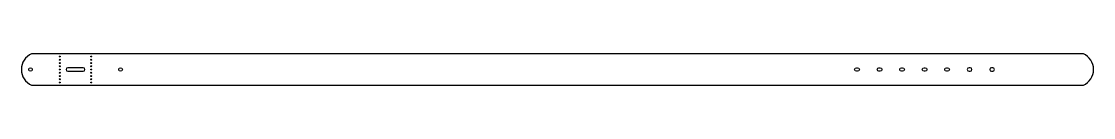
# Model space of a CAD drawing. Header units: millimetres. Extents: x -179 to 1011, y 33 to 68.
import ezdxf

# ---------------------------------------------------------------- set-up
doc = ezdxf.new("R2010")
doc.units = ezdxf.units.MM
doc.header["$MEASUREMENT"] = 0

msp = doc.modelspace()

# ---------------------------------------------------------------- linework, layer by layer
for p, q in [((999.6, 68.2), (-167.7, 68.2)), ((-110.5, 52.7), (-127.5, 52.7)), ((-127.5, 48.7), (-110.5, 48.7)), ((-167.7, 33.2), (999.6, 33.2))]:
    msp.add_line(p, q)
for points in [[(747.8, 52.7), (749, 52.7, -1), (749, 48.7), (747.8, 48.7, -1)], [(772.8, 52.7), (774, 52.7, -1), (774, 48.7), (772.8, 48.7, -1)], [(797.8, 52.7), (799, 52.7, -1), (799, 48.7), (797.8, 48.7, -1)], [(822.8, 52.7), (824, 52.7, -1), (824, 48.7), (822.8, 48.7, -1)], [(847.8, 52.7), (849, 52.7, -1), (849, 48.7), (847.8, 48.7, -1)], [(872.8, 52.7, 1), (872.8, 48.7), (874, 48.7, 1), (874, 52.7)], [(897.8, 52.7, 1), (897.8, 48.7), (899, 48.7, 1), (899, 52.7)]]:
    msp.add_lwpolyline(points, format="xyb", close=True)
for centre, radius in [((-136.5, 65.2), 0.5), ((-136.5, 61.6), 0.5), ((-101.5, 65.2), 0.5), ((-101.5, 61.6), 0.5), ((-169, 50.7), 2), ((-136.5, 57.9), 0.5), ((-136.5, 54.3), 0.5), ((-136.5, 50.7), 0.5), ((-101.5, 57.9), 0.5), ((-101.5, 54.3), 0.5), ((-101.5, 50.7), 0.5), ((-69, 50.7), 2), ((-136.5, 47.1), 0.5), ((-136.5, 43.4), 0.5), ((-136.5, 39.8), 0.5), ((-136.5, 36.2), 0.5), ((-101.5, 47.1), 0.5), ((-101.5, 43.4), 0.5), ((-101.5, 39.8), 0.5), ((-101.5, 36.2), 0.5)]:
    msp.add_circle(centre, radius)
for centre, radius, start, end in [((-159.9, 50.7), 19.2, 114.042, 245.958), ((991.8, 50.7), 19.2, 294.042, 65.958), ((-127.5, 50.7), 2, 90, 270), ((-110.5, 50.7), 2, 270, 90)]:
    msp.add_arc(centre, radius, start, end)

doc.saveas('drawing.dxf')
